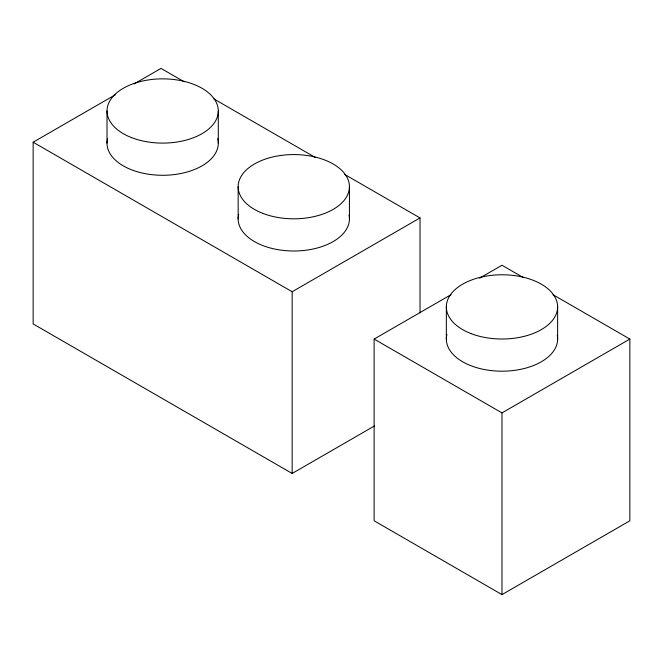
<?xml version="1.0" encoding="UTF-8"?>
<svg xmlns="http://www.w3.org/2000/svg" width="663" height="663" viewBox="0 0 663 663"><rect width="100%" height="100%" fill="white"/><g stroke="black" fill="none" stroke-linecap="round" stroke-linejoin="round"><path stroke-width="0.99" d="M374.421 425.969L292.159 473.465L33.15 323.934L33.15 142.213L115.412 94.718M134.191 83.878L161.018 68.388L184.314 81.847M33.15 142.213L292.159 291.745L420.019 217.928L420.019 312.919M552.95 294.67L629.85 339.066L629.85 520.786L501.982 594.612L374.123 520.786L374.123 339.066L451.022 294.67M479.631 278.153L501.982 265.25L523.447 277.64M374.123 339.066L501.982 412.892L629.85 339.066M213.892 98.92L315.165 157.388M344.735 174.46L420.019 217.928M557.624 306.894L557.624 339.066M501.982 412.892L501.982 594.612M446.348 306.894L446.348 339.066M349.434 186.693L349.434 218.873M292.159 291.745L292.159 473.465M238.158 186.693L238.158 218.873M218.293 110.978L218.293 143.158M107.016 110.978L107.016 143.158M557.235 335.254A55.642 32.122 0 0 1 501.327 371.189A55.642 32.122 0 0 1 446.912 334.5M349.045 215.061A55.642 32.122 0 0 1 293.137 250.995A55.642 32.122 0 0 1 238.721 214.298M217.729 138.584A55.642 32.122 0 0 1 162.65 175.281A55.642 32.122 0 0 1 107.58 138.584M470.796 333.497A55.642 32.122 0 0 0 557.484 309.182A55.642 32.122 0 0 0 477.675 277.996A55.642 32.122 0 0 0 470.796 333.497M262.614 213.295A55.642 32.122 0 0 0 349.293 188.988A55.642 32.122 0 0 0 269.485 157.802A55.642 32.122 0 0 0 262.614 213.295M131.465 137.581A55.642 32.122 0 0 0 218.152 113.274A55.642 32.122 0 0 0 138.343 82.088A55.642 32.122 0 0 0 131.465 137.581"/></g></svg>
